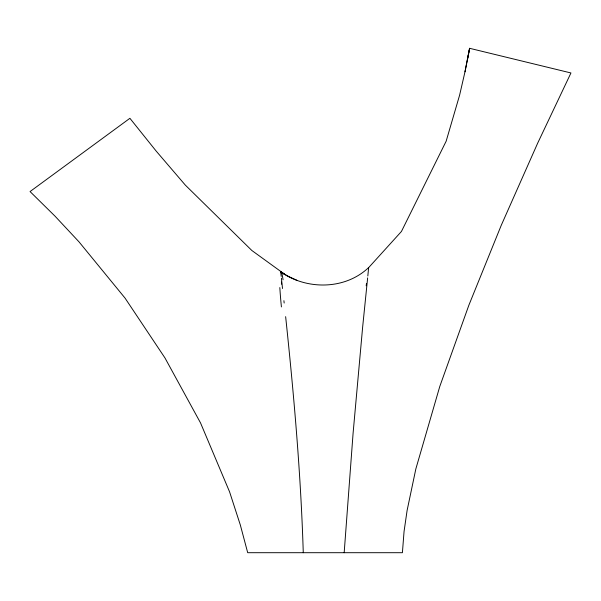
<?xml version="1.0" encoding="UTF-8"?>
<svg xmlns="http://www.w3.org/2000/svg" width="601" height="601" viewBox="0 0 601 601"><rect width="100%" height="100%" fill="white"/><g stroke="black" fill="none" stroke-linecap="round" stroke-linejoin="round"><path stroke-width="0.9" d="M344.178 552.702L353.08 433.381L362.621 327.335L367.639 277.887M367.827 275.994L368.631 267.58C345.012 289.937 306.698 290.148 280.682 271.885C280.72 271.983 280.742 272.351 280.772 272.538M368.556 268.377L368.631 267.625M368.924 267.332L401.438 231.468L446.152 141.212L459.607 95.176L464.986 71.819L469.591 48.298L570.95 72.961L537.707 143.083L501.272 225.262L468.84 305.285L439.782 386.451L415.832 468.96L407.095 510.504L404.052 531.517L402.407 552.702L247.702 552.702L240.332 524.996L229.567 491.821L200.539 422.931L164.959 357.926L125.053 298.111L78.986 241.827L55.059 216.21L30.058 191.561L129.906 118.299L156.162 151.069L185.326 185.108L251.834 250.482L284.558 274.191L280.69 271.81M467.375 60.077L469.621 48.305L464.986 71.819M297.195 280.449L288.563 276.452L280.69 271.907L281.215 276.437M282.515 288.525L281.396 278.18M285.64 316.652C293.919 395.112 300.846 473.806 303.265 552.702M283.912 300.68L284.16 303.032M366.452 283.589A100.082 3.05 -80.9 0 1 366.197 285.806M281.411 306.923A75.027 7.745 82.1 0 1 279.826 287.571M281.418 271.569A56.87 3.155 85.4 0 1 283.063 279.788M281.478 282.042A43.595 0.826 86.4 0 1 281.666 284.198"/></g></svg>
